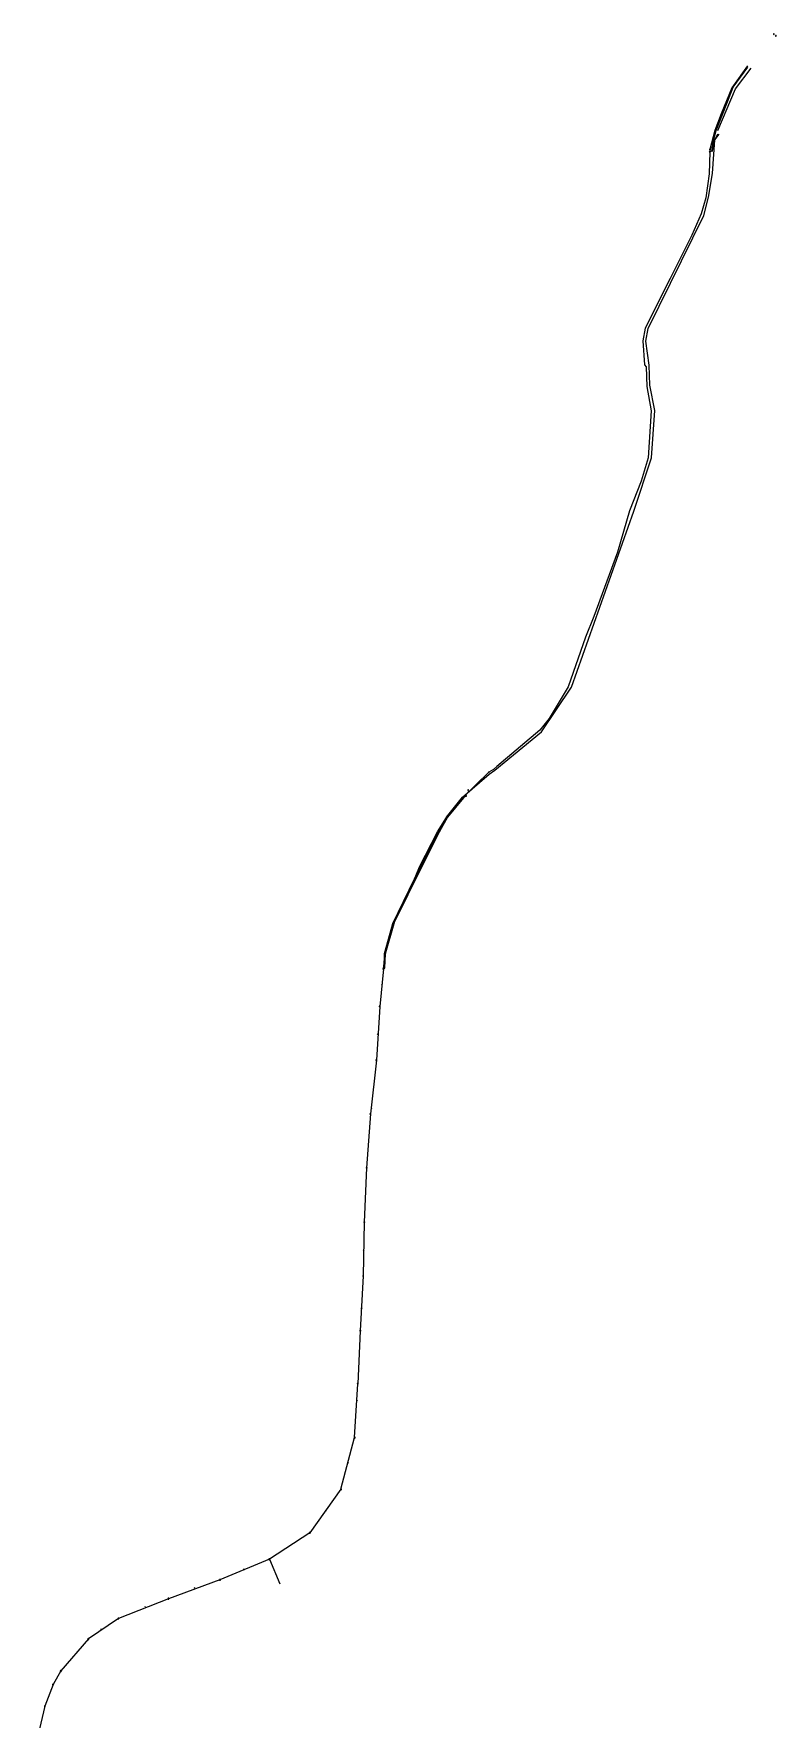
# Model space of a CAD drawing. Header units: metres. Extents: x 25504150 to 25508618, y 6694193 to 6702753.
# Drawn here: x 25507930 to 25508618, y 6701189 to 6702753 of the extents above; entities that cross this region are included whole.
import ezdxf

# ---------------------------------------------------------------- set-up
doc = ezdxf.new("R2010")
doc.units = ezdxf.units.M
for name, pattern in [('Paineviemariputket', [0]), ('Paineviemarivarusteet', [0]), ('Psewer_node', [0]), ('Sewer_node', [0]), ('Viemariputket', [0]), ('Viemarivarusteet', [0])]:
    doc.linetypes.add(name, pattern=pattern)
for name, color, linetype, lineweight in [('Paineviemariputket', 7, 'Paineviemariputket', 0), ('Paineviemarivarusteet', 7, 'Paineviemarivarusteet', 0), ('Psewer_node', 7, 'Psewer_node', 0), ('Sewer_node', 7, 'Sewer_node', 0), ('Viemariputket', 7, 'Viemariputket', 0), ('Viemarivarusteet', 7, 'Viemarivarusteet', 0)]:
    doc.layers.add(name, color=color, linetype=linetype, lineweight=lineweight)

msp = doc.modelspace()

# ---------------------------------------------------------------- linework, layer by layer
at = {"layer": 'Paineviemariputket', "color": 1, "linetype": 'Continuous', "lineweight": 15}
for p, q in [((25508557, 6702645.6, 41.4), (25508556.9, 6702643.5)), ((25508559, 6702644.6), (25508556.9, 6702643.5)), ((25508559, 6702644.6, 41.4), (25508559.2, 6702647.4, 41.6)), ((25508559.2, 6702647.4, 41.6), (25508559.4, 6702648.4, 41.6))]:
    msp.add_line(p, q, dxfattribs=at)
at = {"layer": 'Paineviemariputket', "color": 1, "linetype": 'Continuous', "lineweight": 15, "flags": 128}
for points in [[(25508591.8, 6702723.3), (25508577.4, 6702702.8), (25508567.4, 6702678.8), (25508561.4, 6702663.2), (25508557, 6702645.6)], [(25508564.4, 6702663.2), (25508580.6, 6702702), (25508595.1, 6702721)], [(25508563.9, 6702659.9), (25508561, 6702653.4), (25508559, 6702644.6)], [(25508556.9, 6702643.5), (25508556.2, 6702623.1), (25508553.1, 6702600.9), (25508548.8, 6702585.9), (25508540.3, 6702566.1), (25508520.2, 6702526), (25508497, 6702479.7), (25508494.7, 6702468.2), (25508496.3, 6702445.9), (25508497.8, 6702444), (25508498.6, 6702425.6), (25508502.5, 6702403.1), (25508499.6, 6702359.4), (25508493.3, 6702338), (25508482.5, 6702310.3), (25508471.4, 6702272), (25508449.3, 6702212.4), (25508441.8, 6702193), (25508425.7, 6702147), (25508408.1, 6702117.8), (25508399.2, 6702106.9), (25508359.4, 6702073.2), (25508356.5, 6702070.5), (25508351.9, 6702068)]]:
    msp.add_lwpolyline(points, dxfattribs=at)
at = {"layer": 'Paineviemariputket', "color": 1, "linetype": 'Continuous', "lineweight": 15}
for points in [[(25508559.4, 6702648.4, 41.6), (25508560.2, 6702653.8, 0.3), (25508562.8, 6702663.2, 0.3), (25508573.2, 6702689.8, 0.3), (25508578.7, 6702703.5, 0.3), (25508592.1, 6702722, 0.3)], [(25508254.3, 6701885.5, 45.4), (25508255, 6701886.5, 0), (25508255.4, 6701899.6, 0), (25508263.2, 6701927.5, 0), (25508288.2, 6701979, 0), (25508312.8, 6702026.2, 0), (25508327.7, 6702044.8, 0), (25508352.3, 6702066.1, 0), (25508357.7, 6702069.8, 0), (25508400.9, 6702105.2, 0), (25508428.7, 6702146.7, 0), (25508486.5, 6702310, 0), (25508502.9, 6702359.5, 0), (25508505.8, 6702403.3, 0), (25508501.3, 6702427.1, 0), (25508500.6, 6702445.4, 0), (25508497.7, 6702467.8, 0), (25508499.6, 6702479.5, 0), (25508551.5, 6702584.5, 0), (25508555.7, 6702601.3, 0), (25508559.3, 6702623.2, 0), (25508561.6, 6702654.5, 0), (25508565.7, 6702659.8, 0)], [(25508254.3, 6701885.5, 45.5), (25508255.9, 6701898.3, 0), (25508264.9, 6701929.8, 0), (25508276.7, 6701952.8, 0), (25508287.8, 6701980.1, 0), (25508304.4, 6702012.6, 0), (25508312.9, 6702025.7, 0), (25508317.4, 6702030.2, 0), (25508320.2, 6702034.7, 0), (25508327.9, 6702044.4, 0), (25508351.9, 6702068, 0)], [(25508331, 6702046, 45.4), (25508328.5, 6702044.1, 0), (25508313.6, 6702026, 0), (25508306.4, 6702013, 0.3)], [(25508254.3, 6701885.5, 45.2), (25508255.5, 6701886.4, 0), (25508256.2, 6701899.5, 0), (25508264.2, 6701928.5, 0), (25508306.4, 6702013, 0)]]:
    msp.add_polyline3d(points, dxfattribs=at)
at = {"layer": 'Paineviemarivarusteet', "color": 32, "true_color": 0xb46600}
msp.add_point((25508557, 6702645.6), dxfattribs=at)
at = {"layer": 'Paineviemarivarusteet', "color": 1}
for p in [(25508351.9, 6702068), (25508306.4, 6702013)]:
    msp.add_point(p, dxfattribs=at)
at = {"layer": 'Psewer_node', "color": 18, "linetype": 'Continuous', "true_color": 0x4c0000}
for p, q in [((25508351.7, 6702068.3), (25508352.1, 6702067.7)), ((25508306.7, 6702012.9), (25508306, 6702013.2))]:
    msp.add_line(p, q, dxfattribs=at)
at = {"layer": 'Psewer_node', "color": 18, "linetype": 'Continuous', "true_color": 0x4c0000, "flags": 128}
msp.add_lwpolyline([(25508557.4, 6702645.6), (25508557.4, 6702645.7), (25508557.4, 6702645.8), (25508557.4, 6702645.8), (25508557.4, 6702645.9), (25508557.3, 6702645.9), (25508557.3, 6702646), (25508557.2, 6702646), (25508557.1, 6702646), (25508557.1, 6702646.1), (25508557, 6702646.1), (25508556.9, 6702646.1), (25508556.8, 6702646), (25508556.8, 6702646), (25508556.7, 6702646), (25508556.7, 6702645.9), (25508556.6, 6702645.9), (25508556.6, 6702645.8), (25508556.5, 6702645.8), (25508556.5, 6702645.7), (25508556.5, 6702645.6), (25508556.5, 6702645.5), (25508556.5, 6702645.5), (25508556.6, 6702645.4), (25508556.6, 6702645.3), (25508556.7, 6702645.3), (25508556.7, 6702645.2), (25508556.8, 6702645.2), (25508556.8, 6702645.2), (25508556.9, 6702645.2), (25508557, 6702645.1), (25508557.1, 6702645.2), (25508557.1, 6702645.2), (25508557.2, 6702645.2), (25508557.3, 6702645.2), (25508557.3, 6702645.3), (25508557.4, 6702645.3), (25508557.4, 6702645.4), (25508557.4, 6702645.5), (25508557.4, 6702645.5)], close=True, dxfattribs=at)
at = {"layer": 'Sewer_node', "color": 46, "linetype": 'Continuous', "true_color": 0x7f5f00}
for p, q in [((25508559.9, 6702648.3, 41.6), (25508558.9, 6702648.5, 41.6)), ((25508559.3, 6702647.8, 41.6), (25508559.5, 6702648.9, 41.6))]:
    msp.add_line(p, q, dxfattribs=at)
at = {"layer": 'Sewer_node', "color": 46, "linetype": 'Continuous', "true_color": 0x7f5f00, "flags": 128}
for points in [[(25508557.4, 6702643.5), (25508557.4, 6702643.5), (25508557.3, 6702643.6), (25508557.3, 6702643.7), (25508557.3, 6702643.7), (25508557.2, 6702643.8), (25508557.2, 6702643.8), (25508557.1, 6702643.9), (25508557, 6702643.9), (25508557, 6702643.9), (25508556.9, 6702643.9), (25508556.8, 6702643.9), (25508556.8, 6702643.9), (25508556.7, 6702643.9), (25508556.6, 6702643.8), (25508556.6, 6702643.8), (25508556.5, 6702643.7), (25508556.5, 6702643.7), (25508556.5, 6702643.6), (25508556.4, 6702643.5), (25508556.4, 6702643.5), (25508556.4, 6702643.4), (25508556.5, 6702643.3), (25508556.5, 6702643.2), (25508556.5, 6702643.2), (25508556.6, 6702643.1), (25508556.6, 6702643.1), (25508556.7, 6702643), (25508556.8, 6702643), (25508556.8, 6702643), (25508556.9, 6702643), (25508557, 6702643), (25508557, 6702643), (25508557.1, 6702643), (25508557.2, 6702643.1), (25508557.2, 6702643.1), (25508557.3, 6702643.2), (25508557.3, 6702643.2), (25508557.3, 6702643.3), (25508557.4, 6702643.4)], [(25508254.8, 6701885.5), (25508254.8, 6701885.5), (25508254.7, 6701885.6), (25508254.7, 6701885.7), (25508254.7, 6701885.7), (25508254.6, 6701885.8), (25508254.6, 6701885.8), (25508254.5, 6701885.9), (25508254.4, 6701885.9), (25508254.4, 6701885.9), (25508254.3, 6701885.9), (25508254.2, 6701885.9), (25508254.2, 6701885.9), (25508254.1, 6701885.9), (25508254, 6701885.8), (25508254, 6701885.8), (25508253.9, 6701885.7), (25508253.9, 6701885.7), (25508253.9, 6701885.6), (25508253.8, 6701885.5), (25508253.8, 6701885.5), (25508253.8, 6701885.4), (25508253.9, 6701885.3), (25508253.9, 6701885.2), (25508253.9, 6701885.2), (25508254, 6701885.1), (25508254, 6701885.1), (25508254.1, 6701885), (25508254.2, 6701885), (25508254.2, 6701885), (25508254.3, 6701885), (25508254.4, 6701885), (25508254.4, 6701885), (25508254.5, 6701885), (25508254.6, 6701885.1), (25508254.6, 6701885.1), (25508254.7, 6701885.2), (25508254.7, 6701885.2), (25508254.7, 6701885.3), (25508254.8, 6701885.4)], [(25508251.4, 6701850.5), (25508251.4, 6701850.6), (25508251.4, 6701850.7), (25508251.4, 6701850.7), (25508251.4, 6701850.8), (25508251.3, 6701850.9), (25508251.3, 6701850.9), (25508251.2, 6701850.9), (25508251.1, 6701851), (25508251.1, 6701851), (25508251, 6701851), (25508250.9, 6701851), (25508250.8, 6701851), (25508250.8, 6701850.9), (25508250.7, 6701850.9), (25508250.7, 6701850.9), (25508250.6, 6701850.8), (25508250.6, 6701850.7), (25508250.5, 6701850.7), (25508250.5, 6701850.6), (25508250.5, 6701850.5), (25508250.5, 6701850.5), (25508250.5, 6701850.4), (25508250.6, 6701850.3), (25508250.6, 6701850.3), (25508250.7, 6701850.2), (25508250.7, 6701850.2), (25508250.8, 6701850.1), (25508250.8, 6701850.1), (25508250.9, 6701850.1), (25508251, 6701850.1), (25508251.1, 6701850.1), (25508251.1, 6701850.1), (25508251.2, 6701850.1), (25508251.3, 6701850.2), (25508251.3, 6701850.2), (25508251.4, 6701850.3), (25508251.4, 6701850.3), (25508251.4, 6701850.4), (25508251.4, 6701850.5)], [(25508248.2, 6701800.6), (25508248.2, 6701800.7), (25508248.2, 6701800.7), (25508248.2, 6701800.8), (25508248.2, 6701800.9), (25508248.1, 6701800.9), (25508248.1, 6701801), (25508248, 6701801), (25508247.9, 6701801), (25508247.9, 6701801.1), (25508247.8, 6701801.1), (25508247.7, 6701801.1), (25508247.6, 6701801), (25508247.6, 6701801), (25508247.5, 6701801), (25508247.5, 6701800.9), (25508247.4, 6701800.9), (25508247.4, 6701800.8), (25508247.4, 6701800.7), (25508247.3, 6701800.7), (25508247.3, 6701800.6), (25508247.3, 6701800.5), (25508247.4, 6701800.5), (25508247.4, 6701800.4), (25508247.4, 6701800.3), (25508247.5, 6701800.3), (25508247.5, 6701800.2), (25508247.6, 6701800.2), (25508247.6, 6701800.2), (25508247.7, 6701800.1), (25508247.8, 6701800.1), (25508247.9, 6701800.1), (25508247.9, 6701800.2), (25508248, 6701800.2), (25508248.1, 6701800.2), (25508248.1, 6701800.3), (25508248.2, 6701800.3), (25508248.2, 6701800.4), (25508248.2, 6701800.5), (25508248.2, 6701800.5)], [(25508242.7, 6701750.8), (25508242.7, 6701750.9), (25508242.7, 6701751), (25508242.7, 6701751), (25508242.6, 6701751.1), (25508242.6, 6701751.1), (25508242.5, 6701751.2), (25508242.5, 6701751.2), (25508242.4, 6701751.2), (25508242.3, 6701751.3), (25508242.3, 6701751.3), (25508242.2, 6701751.3), (25508242.1, 6701751.2), (25508242.1, 6701751.2), (25508242, 6701751.2), (25508241.9, 6701751.1), (25508241.9, 6701751.1), (25508241.9, 6701751), (25508241.8, 6701751), (25508241.8, 6701750.9), (25508241.8, 6701750.8), (25508241.8, 6701750.7), (25508241.8, 6701750.7), (25508241.9, 6701750.6), (25508241.9, 6701750.5), (25508241.9, 6701750.5), (25508242, 6701750.4), (25508242.1, 6701750.4), (25508242.1, 6701750.4), (25508242.2, 6701750.4), (25508242.3, 6701750.3), (25508242.3, 6701750.4), (25508242.4, 6701750.4), (25508242.5, 6701750.4), (25508242.5, 6701750.4), (25508242.6, 6701750.5), (25508242.6, 6701750.5), (25508242.7, 6701750.6), (25508242.7, 6701750.7), (25508242.7, 6701750.7)], [(25508239.3, 6701700.8), (25508239.3, 6701700.9), (25508239.2, 6701701), (25508239.2, 6701701.1), (25508239.2, 6701701.1), (25508239.1, 6701701.2), (25508239.1, 6701701.2), (25508239, 6701701.3), (25508238.9, 6701701.3), (25508238.9, 6701701.3), (25508238.8, 6701701.3), (25508238.7, 6701701.3), (25508238.7, 6701701.3), (25508238.6, 6701701.3), (25508238.5, 6701701.2), (25508238.5, 6701701.2), (25508238.4, 6701701.1), (25508238.4, 6701701.1), (25508238.4, 6701701), (25508238.3, 6701700.9), (25508238.3, 6701700.8), (25508238.3, 6701700.8), (25508238.4, 6701700.7), (25508238.4, 6701700.6), (25508238.4, 6701700.6), (25508238.5, 6701700.5), (25508238.5, 6701700.5), (25508238.6, 6701700.4), (25508238.7, 6701700.4), (25508238.7, 6701700.4), (25508238.8, 6701700.4), (25508238.9, 6701700.4), (25508238.9, 6701700.4), (25508239, 6701700.4), (25508239.1, 6701700.5), (25508239.1, 6701700.5), (25508239.2, 6701700.6), (25508239.2, 6701700.6), (25508239.2, 6701700.7), (25508239.3, 6701700.8)], [(25508237.1, 6701650.4), (25508237.1, 6701650.4), (25508237.1, 6701650.5), (25508237.1, 6701650.6), (25508237, 6701650.6), (25508237, 6701650.7), (25508236.9, 6701650.7), (25508236.9, 6701650.8), (25508236.8, 6701650.8), (25508236.7, 6701650.8), (25508236.6, 6701650.8), (25508236.6, 6701650.8), (25508236.5, 6701650.8), (25508236.4, 6701650.8), (25508236.4, 6701650.7), (25508236.3, 6701650.7), (25508236.3, 6701650.6), (25508236.2, 6701650.6), (25508236.2, 6701650.5), (25508236.2, 6701650.4), (25508236.2, 6701650.4), (25508236.2, 6701650.3), (25508236.2, 6701650.2), (25508236.2, 6701650.2), (25508236.3, 6701650.1), (25508236.3, 6701650), (25508236.4, 6701650), (25508236.4, 6701650), (25508236.5, 6701649.9), (25508236.6, 6701649.9), (25508236.6, 6701649.9), (25508236.7, 6701649.9), (25508236.8, 6701649.9), (25508236.9, 6701650), (25508236.9, 6701650), (25508237, 6701650), (25508237, 6701650.1), (25508237.1, 6701650.2), (25508237.1, 6701650.2), (25508237.1, 6701650.3)], [(25508236, 6701600.5), (25508236, 6701600.5), (25508235.9, 6701600.6), (25508235.9, 6701600.7), (25508235.9, 6701600.7), (25508235.8, 6701600.8), (25508235.8, 6701600.8), (25508235.7, 6701600.9), (25508235.7, 6701600.9), (25508235.6, 6701600.9), (25508235.5, 6701600.9), (25508235.4, 6701600.9), (25508235.4, 6701600.9), (25508235.3, 6701600.9), (25508235.2, 6701600.8), (25508235.2, 6701600.8), (25508235.1, 6701600.7), (25508235.1, 6701600.7), (25508235.1, 6701600.6), (25508235.1, 6701600.5), (25508235.1, 6701600.5), (25508235.1, 6701600.4), (25508235.1, 6701600.3), (25508235.1, 6701600.3), (25508235.1, 6701600.2), (25508235.2, 6701600.1), (25508235.2, 6701600.1), (25508235.3, 6701600.1), (25508235.4, 6701600), (25508235.4, 6701600), (25508235.5, 6701600), (25508235.6, 6701600), (25508235.7, 6701600), (25508235.7, 6701600.1), (25508235.8, 6701600.1), (25508235.8, 6701600.1), (25508235.9, 6701600.2), (25508235.9, 6701600.3), (25508235.9, 6701600.3), (25508236, 6701600.4)], [(25508233.4, 6701549.7), (25508233.4, 6701549.8), (25508233.4, 6701549.8), (25508233.3, 6701549.9), (25508233.3, 6701550), (25508233.3, 6701550), (25508233.2, 6701550.1), (25508233.1, 6701550.1), (25508233.1, 6701550.1), (25508233, 6701550.2), (25508232.9, 6701550.2), (25508232.9, 6701550.2), (25508232.8, 6701550.1), (25508232.7, 6701550.1), (25508232.7, 6701550.1), (25508232.6, 6701550), (25508232.5, 6701550), (25508232.5, 6701549.9), (25508232.5, 6701549.8), (25508232.5, 6701549.8), (25508232.5, 6701549.7), (25508232.5, 6701549.6), (25508232.5, 6701549.5), (25508232.5, 6701549.5), (25508232.5, 6701549.4), (25508232.6, 6701549.4), (25508232.7, 6701549.3), (25508232.7, 6701549.3), (25508232.8, 6701549.2), (25508232.9, 6701549.2), (25508232.9, 6701549.2), (25508233, 6701549.2), (25508233.1, 6701549.2), (25508233.1, 6701549.3), (25508233.2, 6701549.3), (25508233.3, 6701549.4), (25508233.3, 6701549.4), (25508233.3, 6701549.5), (25508233.4, 6701549.5), (25508233.4, 6701549.6)], [(25508231, 6701500.5), (25508231, 6701500.6), (25508231, 6701500.7), (25508231, 6701500.8), (25508230.9, 6701500.8), (25508230.9, 6701500.9), (25508230.8, 6701500.9), (25508230.8, 6701501), (25508230.7, 6701501), (25508230.6, 6701501), (25508230.6, 6701501), (25508230.5, 6701501), (25508230.4, 6701501), (25508230.3, 6701501), (25508230.3, 6701500.9), (25508230.2, 6701500.9), (25508230.2, 6701500.8), (25508230.1, 6701500.8), (25508230.1, 6701500.7), (25508230.1, 6701500.6), (25508230.1, 6701500.5), (25508230.1, 6701500.5), (25508230.1, 6701500.4), (25508230.1, 6701500.3), (25508230.2, 6701500.3), (25508230.2, 6701500.2), (25508230.3, 6701500.2), (25508230.3, 6701500.1), (25508230.4, 6701500.1), (25508230.5, 6701500.1), (25508230.6, 6701500.1), (25508230.6, 6701500.1), (25508230.7, 6701500.1), (25508230.8, 6701500.1), (25508230.8, 6701500.2), (25508230.9, 6701500.2), (25508230.9, 6701500.3), (25508231, 6701500.3), (25508231, 6701500.4), (25508231, 6701500.5)], [(25508228.1, 6701450.5), (25508228.1, 6701450.6), (25508228.1, 6701450.7), (25508228, 6701450.7), (25508228, 6701450.8), (25508228, 6701450.8), (25508227.9, 6701450.9), (25508227.8, 6701450.9), (25508227.8, 6701451), (25508227.7, 6701451), (25508227.6, 6701451), (25508227.6, 6701451), (25508227.5, 6701451), (25508227.4, 6701450.9), (25508227.4, 6701450.9), (25508227.3, 6701450.8), (25508227.3, 6701450.8), (25508227.2, 6701450.7), (25508227.2, 6701450.7), (25508227.2, 6701450.6), (25508227.2, 6701450.5), (25508227.2, 6701450.4), (25508227.2, 6701450.4), (25508227.2, 6701450.3), (25508227.3, 6701450.2), (25508227.3, 6701450.2), (25508227.4, 6701450.1), (25508227.4, 6701450.1), (25508227.5, 6701450.1), (25508227.6, 6701450.1), (25508227.6, 6701450.1), (25508227.7, 6701450.1), (25508227.8, 6701450.1), (25508227.8, 6701450.1), (25508227.9, 6701450.1), (25508228, 6701450.2), (25508228, 6701450.2), (25508228, 6701450.3), (25508228.1, 6701450.4), (25508228.1, 6701450.4)], [(25508215.5, 6701402.6), (25508215.5, 6701402.7), (25508215.5, 6701402.7), (25508215.4, 6701402.8), (25508215.4, 6701402.9), (25508215.4, 6701402.9), (25508215.3, 6701403), (25508215.2, 6701403), (25508215.2, 6701403), (25508215.1, 6701403), (25508215, 6701403), (25508215, 6701403), (25508214.9, 6701403), (25508214.8, 6701403), (25508214.8, 6701403), (25508214.7, 6701402.9), (25508214.7, 6701402.9), (25508214.6, 6701402.8), (25508214.6, 6701402.7), (25508214.6, 6701402.7), (25508214.6, 6701402.6), (25508214.6, 6701402.5), (25508214.6, 6701402.4), (25508214.6, 6701402.4), (25508214.7, 6701402.3), (25508214.7, 6701402.3), (25508214.8, 6701402.2), (25508214.8, 6701402.2), (25508214.9, 6701402.1), (25508215, 6701402.1), (25508215, 6701402.1), (25508215.1, 6701402.1), (25508215.2, 6701402.1), (25508215.2, 6701402.2), (25508215.3, 6701402.2), (25508215.4, 6701402.3), (25508215.4, 6701402.3), (25508215.4, 6701402.4), (25508215.5, 6701402.4), (25508215.5, 6701402.5)], [(25508186.5, 6701362.2), (25508186.5, 6701362.3), (25508186.5, 6701362.4), (25508186.5, 6701362.4), (25508186.4, 6701362.5), (25508186.4, 6701362.5), (25508186.3, 6701362.6), (25508186.3, 6701362.6), (25508186.2, 6701362.6), (25508186.1, 6701362.7), (25508186.1, 6701362.7), (25508186, 6701362.7), (25508185.9, 6701362.6), (25508185.9, 6701362.6), (25508185.8, 6701362.6), (25508185.7, 6701362.5), (25508185.7, 6701362.5), (25508185.7, 6701362.4), (25508185.6, 6701362.4), (25508185.6, 6701362.3), (25508185.6, 6701362.2), (25508185.6, 6701362.1), (25508185.6, 6701362.1), (25508185.7, 6701362), (25508185.7, 6701361.9), (25508185.7, 6701361.9), (25508185.8, 6701361.8), (25508185.9, 6701361.8), (25508185.9, 6701361.8), (25508186, 6701361.8), (25508186.1, 6701361.7), (25508186.1, 6701361.8), (25508186.2, 6701361.8), (25508186.3, 6701361.8), (25508186.3, 6701361.8), (25508186.4, 6701361.9), (25508186.4, 6701361.9), (25508186.5, 6701362), (25508186.5, 6701362.1), (25508186.5, 6701362.1)], [(25508149, 6701337.7), (25508149, 6701337.8), (25508149, 6701337.8), (25508149, 6701337.9), (25508148.9, 6701338), (25508148.9, 6701338), (25508148.8, 6701338.1), (25508148.8, 6701338.1), (25508148.7, 6701338.1), (25508148.6, 6701338.1), (25508148.6, 6701338.1), (25508148.5, 6701338.1), (25508148.4, 6701338.1), (25508148.4, 6701338.1), (25508148.3, 6701338.1), (25508148.2, 6701338), (25508148.2, 6701338), (25508148.2, 6701337.9), (25508148.1, 6701337.8), (25508148.1, 6701337.8), (25508148.1, 6701337.7), (25508148.1, 6701337.6), (25508148.1, 6701337.5), (25508148.2, 6701337.5), (25508148.2, 6701337.4), (25508148.2, 6701337.4), (25508148.3, 6701337.3), (25508148.4, 6701337.3), (25508148.4, 6701337.3), (25508148.5, 6701337.2), (25508148.6, 6701337.2), (25508148.6, 6701337.2), (25508148.7, 6701337.3), (25508148.8, 6701337.3), (25508148.8, 6701337.3), (25508148.9, 6701337.4), (25508148.9, 6701337.4), (25508149, 6701337.5), (25508149, 6701337.5), (25508149, 6701337.6)], [(25508103.2, 6701318.5), (25508103.2, 6701318.6), (25508103.2, 6701318.6), (25508103.1, 6701318.7), (25508103.1, 6701318.8), (25508103, 6701318.8), (25508103, 6701318.9), (25508102.9, 6701318.9), (25508102.9, 6701318.9), (25508102.8, 6701319), (25508102.7, 6701319), (25508102.6, 6701319), (25508102.6, 6701318.9), (25508102.5, 6701318.9), (25508102.4, 6701318.9), (25508102.4, 6701318.8), (25508102.3, 6701318.8), (25508102.3, 6701318.7), (25508102.3, 6701318.6), (25508102.3, 6701318.6), (25508102.3, 6701318.5), (25508102.3, 6701318.4), (25508102.3, 6701318.4), (25508102.3, 6701318.3), (25508102.3, 6701318.2), (25508102.4, 6701318.2), (25508102.4, 6701318.1), (25508102.5, 6701318.1), (25508102.6, 6701318.1), (25508102.6, 6701318), (25508102.7, 6701318), (25508102.8, 6701318), (25508102.9, 6701318.1), (25508102.9, 6701318.1), (25508103, 6701318.1), (25508103, 6701318.2), (25508103.1, 6701318.2), (25508103.1, 6701318.3), (25508103.2, 6701318.4), (25508103.2, 6701318.4)], [(25508055.5, 6701301), (25508055.5, 6701301), (25508055.5, 6701301.1), (25508055.5, 6701301.2), (25508055.5, 6701301.2), (25508055.4, 6701301.3), (25508055.4, 6701301.3), (25508055.3, 6701301.4), (25508055.2, 6701301.4), (25508055.2, 6701301.4), (25508055.1, 6701301.4), (25508055, 6701301.4), (25508054.9, 6701301.4), (25508054.9, 6701301.4), (25508054.8, 6701301.3), (25508054.8, 6701301.3), (25508054.7, 6701301.2), (25508054.7, 6701301.2), (25508054.6, 6701301.1), (25508054.6, 6701301), (25508054.6, 6701301), (25508054.6, 6701300.9), (25508054.6, 6701300.8), (25508054.7, 6701300.8), (25508054.7, 6701300.7), (25508054.8, 6701300.6), (25508054.8, 6701300.6), (25508054.9, 6701300.6), (25508054.9, 6701300.5), (25508055, 6701300.5), (25508055.1, 6701300.5), (25508055.2, 6701300.5), (25508055.2, 6701300.5), (25508055.3, 6701300.6), (25508055.4, 6701300.6), (25508055.4, 6701300.6), (25508055.5, 6701300.7), (25508055.5, 6701300.8), (25508055.5, 6701300.8), (25508055.5, 6701300.9)], [(25508009.2, 6701282.7), (25508009.2, 6701282.8), (25508009.2, 6701282.9), (25508009.1, 6701282.9), (25508009.1, 6701283), (25508009, 6701283), (25508009, 6701283.1), (25508008.9, 6701283.1), (25508008.9, 6701283.2), (25508008.8, 6701283.2), (25508008.7, 6701283.2), (25508008.6, 6701283.2), (25508008.6, 6701283.2), (25508008.5, 6701283.1), (25508008.4, 6701283.1), (25508008.4, 6701283), (25508008.3, 6701283), (25508008.3, 6701282.9), (25508008.3, 6701282.9), (25508008.3, 6701282.8), (25508008.3, 6701282.7), (25508008.3, 6701282.6), (25508008.3, 6701282.6), (25508008.3, 6701282.5), (25508008.3, 6701282.4), (25508008.4, 6701282.4), (25508008.4, 6701282.3), (25508008.5, 6701282.3), (25508008.6, 6701282.3), (25508008.6, 6701282.3), (25508008.7, 6701282.3), (25508008.8, 6701282.3), (25508008.9, 6701282.3), (25508008.9, 6701282.3), (25508009, 6701282.3), (25508009, 6701282.4), (25508009.1, 6701282.4), (25508009.1, 6701282.5), (25508009.2, 6701282.6), (25508009.2, 6701282.6)], [(25507981.2, 6701263.7), (25507981.2, 6701263.7), (25507981.2, 6701263.8), (25507981.2, 6701263.9), (25507981.2, 6701263.9), (25507981.1, 6701264), (25507981.1, 6701264), (25507981, 6701264.1), (25507980.9, 6701264.1), (25507980.9, 6701264.1), (25507980.8, 6701264.1), (25507980.7, 6701264.1), (25507980.6, 6701264.1), (25507980.6, 6701264.1), (25507980.5, 6701264), (25507980.5, 6701264), (25507980.4, 6701263.9), (25507980.4, 6701263.9), (25507980.3, 6701263.8), (25507980.3, 6701263.7), (25507980.3, 6701263.7), (25507980.3, 6701263.6), (25507980.3, 6701263.5), (25507980.4, 6701263.5), (25507980.4, 6701263.4), (25507980.5, 6701263.3), (25507980.5, 6701263.3), (25507980.6, 6701263.3), (25507980.6, 6701263.2), (25507980.7, 6701263.2), (25507980.8, 6701263.2), (25507980.9, 6701263.2), (25507980.9, 6701263.2), (25507981, 6701263.3), (25507981.1, 6701263.3), (25507981.1, 6701263.3), (25507981.2, 6701263.4), (25507981.2, 6701263.5), (25507981.2, 6701263.5), (25507981.2, 6701263.6)], [(25507955.8, 6701234), (25507955.8, 6701234.1), (25507955.7, 6701234.1), (25507955.7, 6701234.2), (25507955.7, 6701234.3), (25507955.6, 6701234.3), (25507955.6, 6701234.4), (25507955.5, 6701234.4), (25507955.4, 6701234.4), (25507955.4, 6701234.4), (25507955.3, 6701234.4), (25507955.2, 6701234.4), (25507955.2, 6701234.4), (25507955.1, 6701234.4), (25507955, 6701234.4), (25507955, 6701234.3), (25507954.9, 6701234.3), (25507954.9, 6701234.2), (25507954.9, 6701234.1), (25507954.8, 6701234.1), (25507954.8, 6701234), (25507954.8, 6701233.9), (25507954.9, 6701233.8), (25507954.9, 6701233.8), (25507954.9, 6701233.7), (25507955, 6701233.7), (25507955, 6701233.6), (25507955.1, 6701233.6), (25507955.2, 6701233.5), (25507955.2, 6701233.5), (25507955.3, 6701233.5), (25507955.4, 6701233.5), (25507955.4, 6701233.5), (25507955.5, 6701233.6), (25507955.6, 6701233.6), (25507955.6, 6701233.7), (25507955.7, 6701233.7), (25507955.7, 6701233.8), (25507955.7, 6701233.8), (25507955.8, 6701233.9)], [(25507948.6, 6701221.3), (25507948.6, 6701221.4), (25507948.5, 6701221.5), (25507948.5, 6701221.5), (25507948.5, 6701221.6), (25507948.4, 6701221.7), (25507948.4, 6701221.7), (25507948.3, 6701221.7), (25507948.2, 6701221.8), (25507948.2, 6701221.8), (25507948.1, 6701221.8), (25507948, 6701221.8), (25507948, 6701221.8), (25507947.9, 6701221.7), (25507947.8, 6701221.7), (25507947.8, 6701221.7), (25507947.7, 6701221.6), (25507947.7, 6701221.5), (25507947.7, 6701221.5), (25507947.6, 6701221.4), (25507947.6, 6701221.3), (25507947.6, 6701221.3), (25507947.7, 6701221.2), (25507947.7, 6701221.1), (25507947.7, 6701221.1), (25507947.8, 6701221), (25507947.8, 6701221), (25507947.9, 6701220.9), (25507948, 6701220.9), (25507948, 6701220.9), (25507948.1, 6701220.9), (25507948.2, 6701220.9), (25507948.2, 6701220.9), (25507948.3, 6701220.9), (25507948.4, 6701221), (25507948.4, 6701221), (25507948.5, 6701221.1), (25507948.5, 6701221.1), (25507948.5, 6701221.2), (25507948.6, 6701221.3)], [(25507940.9, 6701201.2), (25507940.9, 6701201.2), (25507940.9, 6701201.3), (25507940.8, 6701201.4), (25507940.8, 6701201.4), (25507940.7, 6701201.5), (25507940.7, 6701201.5), (25507940.6, 6701201.6), (25507940.6, 6701201.6), (25507940.5, 6701201.6), (25507940.4, 6701201.6), (25507940.3, 6701201.6), (25507940.3, 6701201.6), (25507940.2, 6701201.6), (25507940.1, 6701201.5), (25507940.1, 6701201.5), (25507940, 6701201.4), (25507940, 6701201.4), (25507940, 6701201.3), (25507940, 6701201.2), (25507940, 6701201.2), (25507940, 6701201.1), (25507940, 6701201), (25507940, 6701201), (25507940, 6701200.9), (25507940.1, 6701200.8), (25507940.1, 6701200.8), (25507940.2, 6701200.8), (25507940.3, 6701200.7), (25507940.3, 6701200.7), (25507940.4, 6701200.7), (25507940.5, 6701200.7), (25507940.6, 6701200.7), (25507940.6, 6701200.8), (25507940.7, 6701200.8), (25507940.7, 6701200.8), (25507940.8, 6701200.9), (25507940.8, 6701201), (25507940.9, 6701201), (25507940.9, 6701201.1)]]:
    msp.add_lwpolyline(points, close=True, dxfattribs=at)
at = {"layer": 'Sewer_node', "color": 46, "linetype": 'Continuous', "true_color": 0x7f5f00, "elevation": 41.8, "flags": 128}
msp.add_lwpolyline([(25508559.7, 6702647.4), (25508559.7, 6702647.4), (25508559.6, 6702647.5), (25508559.6, 6702647.6), (25508559.6, 6702647.6), (25508559.5, 6702647.7), (25508559.5, 6702647.7), (25508559.4, 6702647.8), (25508559.3, 6702647.8), (25508559.3, 6702647.8), (25508559.2, 6702647.8), (25508559.1, 6702647.8), (25508559.1, 6702647.8), (25508559, 6702647.8), (25508558.9, 6702647.7), (25508558.9, 6702647.7), (25508558.8, 6702647.6), (25508558.8, 6702647.6), (25508558.8, 6702647.5), (25508558.7, 6702647.4), (25508558.7, 6702647.4), (25508558.7, 6702647.3), (25508558.8, 6702647.2), (25508558.8, 6702647.2), (25508558.8, 6702647.1), (25508558.9, 6702647), (25508558.9, 6702647), (25508559, 6702647), (25508559.1, 6702646.9), (25508559.1, 6702646.9), (25508559.2, 6702646.9), (25508559.3, 6702646.9), (25508559.3, 6702646.9), (25508559.4, 6702647), (25508559.5, 6702647), (25508559.5, 6702647), (25508559.6, 6702647.1), (25508559.6, 6702647.2), (25508559.6, 6702647.2), (25508559.7, 6702647.3)], close=True, dxfattribs=at)
at = {"layer": 'Sewer_node', "color": 46, "linetype": 'Continuous', "true_color": 0x7f5f00, "flags": 128}
for points in [[(25508252.4, 6701871.5), (25508252.9, 6701870.9), (25508253.5, 6701871.4)], [(25508248.5, 6701825), (25508249, 6701824.5), (25508249.6, 6701825)], [(25508242.9, 6701756.3), (25508243.4, 6701755.7), (25508243.9, 6701756.2)], [(25508235.6, 6701624.3), (25508236.1, 6701623.8), (25508236.6, 6701624.3)], [(25508233.5, 6701570.9), (25508234, 6701570.3), (25508234.6, 6701570.8)], [(25508229.4, 6701485.5), (25508229.9, 6701485), (25508230.4, 6701485.5)], [(25508221.4, 6701427.7), (25508221.8, 6701427.1), (25508222.4, 6701427.5)], [(25508200.5, 6701383.1), (25508200.6, 6701382.4), (25508201.4, 6701382.5)], [(25508124.9, 6701328.7), (25508124.6, 6701328), (25508125.3, 6701327.7)], [(25508079.2, 6701311.3), (25508078.9, 6701310.6), (25508079.6, 6701310.3)], [(25508033.5, 6701293.8), (25508033.2, 6701293.1), (25508033.9, 6701292.8)], [(25507992.4, 6701273.1), (25507992.3, 6701272.4), (25507993, 6701272.3)]]:
    msp.add_lwpolyline(points, dxfattribs=at)
at = {"layer": 'Viemariputket', "color": 1, "linetype": 'Continuous', "lineweight": 15}
for p, q in [((25508254.3, 6701885.5, 44.8), (25508251, 6701850.5, 44.1)), ((25508251, 6701850.5, 44.1), (25508247.8, 6701800.6, 42.7)), ((25508247.8, 6701800.6, 42.7), (25508242.3, 6701750.8, 20.9)), ((25508242.3, 6701750.8, 20.9), (25508238.8, 6701700.8, 0.1)), ((25508238.8, 6701700.8, 0.1), (25508236.6, 6701650.4, 38.1)), ((25508236.6, 6701650.4, 38.1), (25508235.5, 6701600.5, 37.8)), ((25508235.5, 6701600.5, 37.8), (25508232.9, 6701549.7, 37.2)), ((25508232.9, 6701549.7, 37.2), (25508230.6, 6701500.5, 37)), ((25508227.6, 6701450.5, 36.7), (25508230.6, 6701500.5, 37)), ((25508215, 6701402.6, 36.5), (25508227.6, 6701450.5, 36.7)), ((25508215, 6701402.6, 36.5), (25508186.1, 6701362.2, 36.2)), ((25508186.1, 6701362.2, 36.2), (25508148.6, 6701337.7, 35.3)), ((25508148.6, 6701337.7, 35.3), (25508102.7, 6701318.5, 35.1)), ((25508148.6, 6701337.7, 35.9), (25508158.3, 6701314.8)), ((25508102.7, 6701318.5, 35.1), (25508055.1, 6701301, 34.9)), ((25508055.1, 6701301, 34.9), (25508008.7, 6701282.7, 34.6)), ((25508008.7, 6701282.7, 34.6), (25507980.8, 6701263.7, 34.4)), ((25507980.8, 6701263.7, 34.4), (25507955.3, 6701234, 34.6)), ((25507955.3, 6701234, 33.4), (25507948.1, 6701221.3, 33.3)), ((25507948.1, 6701221.3, 33.3), (25507940.4, 6701201.2, 33.2)), ((25507940.4, 6701201.2, 33.2), (25507930.2, 6701157.9, 33.1))]:
    msp.add_line(p, q, dxfattribs=at)
at = {"layer": 'Viemarivarusteet', "color": 2, "linetype": 'Continuous', "lineweight": 25, "flags": 128}
for points, elevation in [([(25508616.1, 6702752.4), (25508616.2, 6702752.4), (25508616.2, 6702752.3), (25508616.3, 6702752.3), (25508616.4, 6702752.3), (25508616.4, 6702752.3), (25508616.5, 6702752.3), (25508616.5, 6702752.3), (25508616.6, 6702752.4), (25508616.6, 6702752.4), (25508616.6, 6702752.5), (25508616.7, 6702752.5), (25508616.7, 6702752.5), (25508616.7, 6702752.6), (25508616.7, 6702752.7), (25508616.7, 6702752.7), (25508616.7, 6702752.8), (25508616.7, 6702752.8), (25508616.7, 6702752.9), (25508616.6, 6702752.9), (25508616.6, 6702752.9), (25508616.5, 6702753), (25508616.5, 6702753), (25508616.4, 6702753), (25508616.4, 6702753), (25508616.3, 6702753), (25508616.3, 6702753), (25508616.2, 6702753), (25508616.2, 6702753), (25508616.1, 6702752.9), (25508616.1, 6702752.9), (25508616.1, 6702752.8), (25508616, 6702752.8), (25508616, 6702752.7), (25508616, 6702752.7), (25508616, 6702752.6), (25508616, 6702752.6), (25508616, 6702752.5), (25508616.1, 6702752.5), (25508616.1, 6702752.4)], 45.4), ([(25508618.2, 6702750.8), (25508618.3, 6702750.8), (25508618.4, 6702750.9), (25508618.4, 6702750.9), (25508618.4, 6702751), (25508618.5, 6702751), (25508618.5, 6702751.1), (25508618.5, 6702751.1), (25508618.5, 6702751.2), (25508618.5, 6702751.3), (25508618.5, 6702751.3), (25508618.4, 6702751.4), (25508618.4, 6702751.4), (25508618.4, 6702751.5), (25508618.3, 6702751.5), (25508618.3, 6702751.5), (25508618.2, 6702751.6), (25508618.1, 6702751.6), (25508618.1, 6702751.6), (25508618, 6702751.6), (25508618, 6702751.5), (25508617.9, 6702751.5), (25508617.9, 6702751.5), (25508617.8, 6702751.4), (25508617.8, 6702751.4), (25508617.8, 6702751.3), (25508617.7, 6702751.3), (25508617.7, 6702751.2), (25508617.7, 6702751.2), (25508617.7, 6702751.1), (25508617.8, 6702751), (25508617.8, 6702751), (25508617.8, 6702750.9), (25508617.9, 6702750.9), (25508617.9, 6702750.9), (25508618, 6702750.8), (25508618, 6702750.8), (25508618.1, 6702750.8), (25508618.1, 6702750.8), (25508618.2, 6702750.8)], 45), ([(25508559.5, 6702644.6), (25508559.5, 6702644.7), (25508559.4, 6702644.7), (25508559.4, 6702644.8), (25508559.4, 6702644.8), (25508559.3, 6702644.9), (25508559.3, 6702644.9), (25508559.2, 6702645), (25508559.2, 6702645), (25508559.1, 6702645), (25508559, 6702645), (25508559, 6702645), (25508558.9, 6702645), (25508558.8, 6702645), (25508558.8, 6702644.9), (25508558.7, 6702644.9), (25508558.7, 6702644.8), (25508558.7, 6702644.8), (25508558.6, 6702644.7), (25508558.6, 6702644.7), (25508558.6, 6702644.6), (25508558.6, 6702644.5), (25508558.6, 6702644.5), (25508558.7, 6702644.4), (25508558.7, 6702644.4), (25508558.7, 6702644.3), (25508558.8, 6702644.3), (25508558.8, 6702644.2), (25508558.9, 6702644.2), (25508559, 6702644.2), (25508559, 6702644.2), (25508559.1, 6702644.2), (25508559.2, 6702644.2), (25508559.2, 6702644.2), (25508559.3, 6702644.3), (25508559.3, 6702644.3), (25508559.4, 6702644.4), (25508559.4, 6702644.4), (25508559.4, 6702644.5), (25508559.5, 6702644.5)], 41.4), ([(25508331.3, 6702046), (25508331.3, 6702046.1), (25508331.3, 6702046.1), (25508331.3, 6702046.2), (25508331.3, 6702046.2), (25508331.2, 6702046.3), (25508331.2, 6702046.3), (25508331.1, 6702046.3), (25508331.1, 6702046.4), (25508331, 6702046.4), (25508331, 6702046.4), (25508330.9, 6702046.4), (25508330.9, 6702046.4), (25508330.8, 6702046.3), (25508330.8, 6702046.3), (25508330.7, 6702046.3), (25508330.7, 6702046.2), (25508330.7, 6702046.2), (25508330.7, 6702046.1), (25508330.6, 6702046.1), (25508330.6, 6702046), (25508330.6, 6702046), (25508330.7, 6702045.9), (25508330.7, 6702045.9), (25508330.7, 6702045.8), (25508330.7, 6702045.8), (25508330.8, 6702045.7), (25508330.8, 6702045.7), (25508330.9, 6702045.7), (25508330.9, 6702045.7), (25508331, 6702045.7), (25508331, 6702045.7), (25508331.1, 6702045.7), (25508331.1, 6702045.7), (25508331.2, 6702045.7), (25508331.2, 6702045.8), (25508331.3, 6702045.8), (25508331.3, 6702045.9), (25508331.3, 6702045.9), (25508331.3, 6702046)], 45.4), ([(25508333.2, 6702051.1), (25508333.2, 6702051.2), (25508333.2, 6702051.2), (25508333.2, 6702051.3), (25508333.1, 6702051.3), (25508333.1, 6702051.4), (25508333.1, 6702051.4), (25508333, 6702051.4), (25508333, 6702051.5), (25508332.9, 6702051.5), (25508332.9, 6702051.5), (25508332.8, 6702051.5), (25508332.7, 6702051.5), (25508332.7, 6702051.4), (25508332.6, 6702051.4), (25508332.6, 6702051.4), (25508332.6, 6702051.3), (25508332.5, 6702051.3), (25508332.5, 6702051.2), (25508332.5, 6702051.2), (25508332.5, 6702051.1), (25508332.5, 6702051.1), (25508332.5, 6702051), (25508332.5, 6702051), (25508332.6, 6702050.9), (25508332.6, 6702050.9), (25508332.6, 6702050.8), (25508332.7, 6702050.8), (25508332.7, 6702050.8), (25508332.8, 6702050.8), (25508332.9, 6702050.8), (25508332.9, 6702050.8), (25508333, 6702050.8), (25508333, 6702050.8), (25508333.1, 6702050.8), (25508333.1, 6702050.9), (25508333.1, 6702050.9), (25508333.2, 6702051), (25508333.2, 6702051), (25508333.2, 6702051.1)], 41.5)]:
    msp.add_lwpolyline(points, close=True, dxfattribs=dict(at, elevation=elevation))
at = {"layer": 'Viemarivarusteet', "color": 28, "true_color": 0x0a0a0a}
for p in [(25508616.4, 6702752.7, 45.4), (25508618.1, 6702751.2, 45), (25508559, 6702644.6, 41.4), (25508331, 6702046, 45.4), (25508332.9, 6702051.1, 41.5)]:
    msp.add_point(p, dxfattribs=at)
at = {"layer": 'Viemarivarusteet', "color": 1}
for p in [(25508556.9, 6702643.5), (25508559.2, 6702647.4, 41.8), (25508559.4, 6702648.4, 41.6), (25508254.3, 6701885.5), (25508251, 6701850.5), (25508247.8, 6701800.6), (25508242.3, 6701750.8), (25508238.8, 6701700.8), (25508236.6, 6701650.4), (25508235.5, 6701600.5), (25508232.9, 6701549.7), (25508230.6, 6701500.5), (25508227.6, 6701450.5), (25508215, 6701402.6), (25508186.1, 6701362.2), (25508148.6, 6701337.7), (25508102.7, 6701318.5), (25508055.1, 6701301), (25508008.7, 6701282.7), (25507980.8, 6701263.7), (25507955.3, 6701234), (25507948.1, 6701221.3), (25507940.4, 6701201.2)]:
    msp.add_point(p, dxfattribs=at)

doc.saveas('drawing.dxf')
